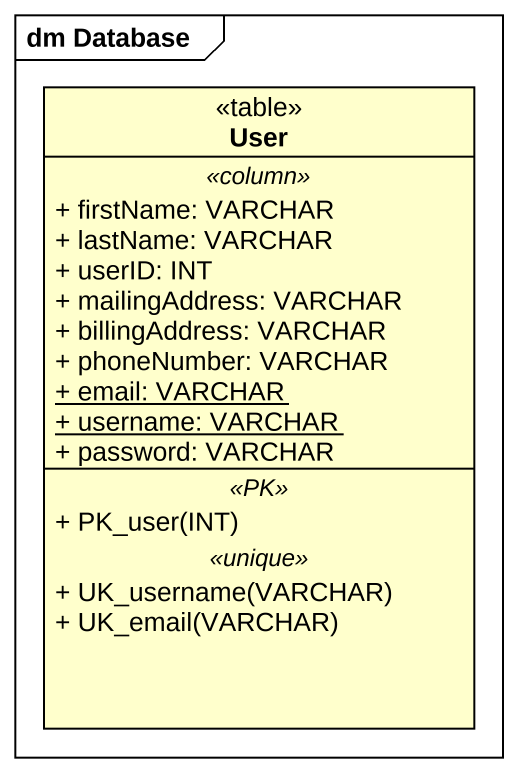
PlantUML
@startuml
mainframe dm Database
hide circle
hide empty members
skinparam classAttributeIconSize 0
class User <<table>> {
  .. <<column>> ..
  + firstName: VARCHAR
  + lastName: VARCHAR
  + userID: INT
  + mailingAddress: VARCHAR
  + billingAddress: VARCHAR
  + phoneNumber: VARCHAR
  {static} + email: VARCHAR
  {static} + username: VARCHAR
  + password: VARCHAR
  .. <<PK>> ..
  + PK_user(INT)
  .. <<unique>> ..
  + UK_username(VARCHAR)
  + UK_email(VARCHAR)
}
@enduml
